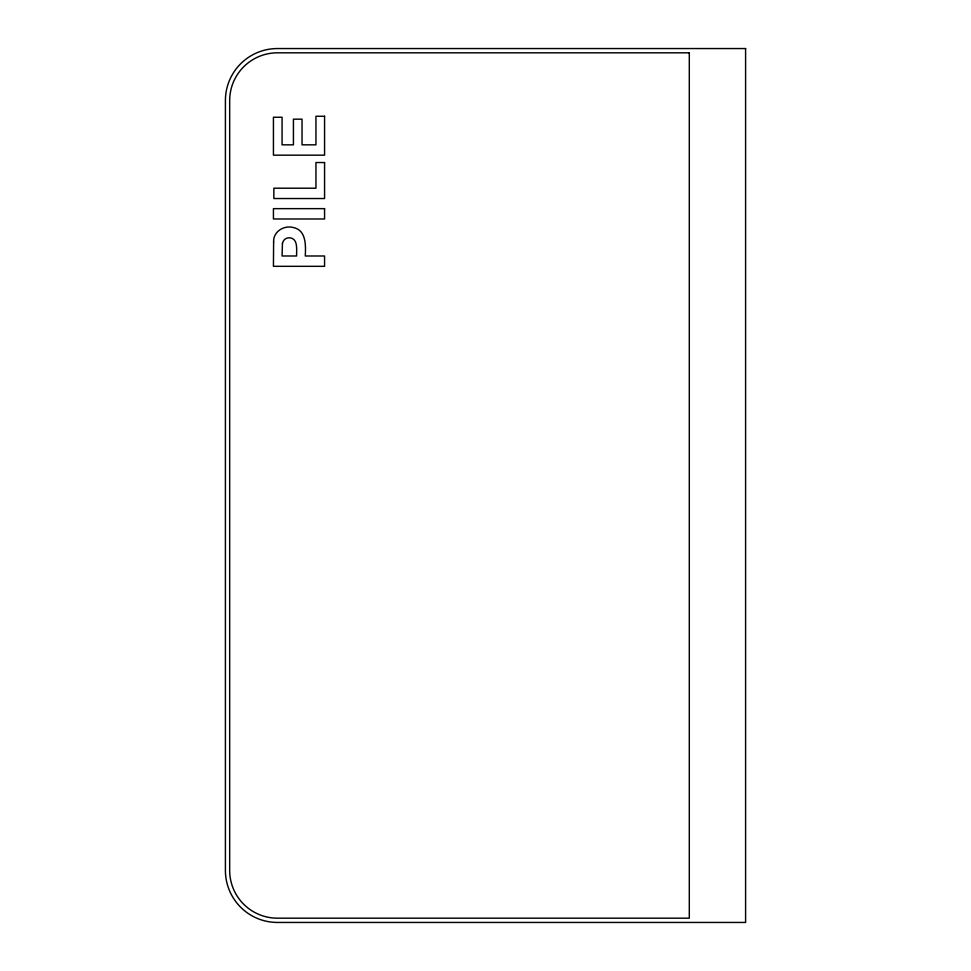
<?xml version="1.0" encoding="UTF-8"?>
<svg xmlns="http://www.w3.org/2000/svg" width="971" height="971" viewBox="0 0 971 971"><rect width="100%" height="100%" fill="white"/><g stroke="black" fill="none" stroke-linecap="round" stroke-linejoin="round"><path stroke-width="1.46" d="M273.616 241.961L273.434 266.321L324.569 266.321L324.569 255.992L305.282 255.992C305.744 245.736 306.472 230.333 293.497 227.566C284.115 224.908 273.082 231.584 273.616 241.961M282.427 243.575L282.076 255.992L296.592 255.992C296.446 249.802 298.4 238.198 289.297 237.786A6.615 6.615 0 0 0 283.229 241.281L282.427 243.575M745.594 48.55L277.427 48.55A52.021 52.021 0 0 0 225.406 100.571L225.406 870.429A52.021 52.021 0 0 0 277.427 922.45L745.594 922.45L745.594 48.55M689.301 52.822L277.427 52.822A47.749 47.749 0 0 0 229.678 100.571L229.678 870.429A47.749 47.749 0 0 0 277.427 918.178L689.301 918.178L689.301 52.822M324.569 116.265L315.951 116.265L315.951 144.837L302.042 144.837L302.042 119.166L293.424 119.166L293.424 144.837L282.076 144.837L282.076 117.248L273.434 117.248L273.434 155.166L324.569 155.166L324.569 116.265M324.569 162.533L315.951 162.533L315.951 188.204L273.846 188.204L273.846 198.533L324.569 198.533L324.569 162.533M324.569 208.644L273.434 208.644L273.434 218.973L324.569 218.973L324.569 208.644"/></g></svg>
